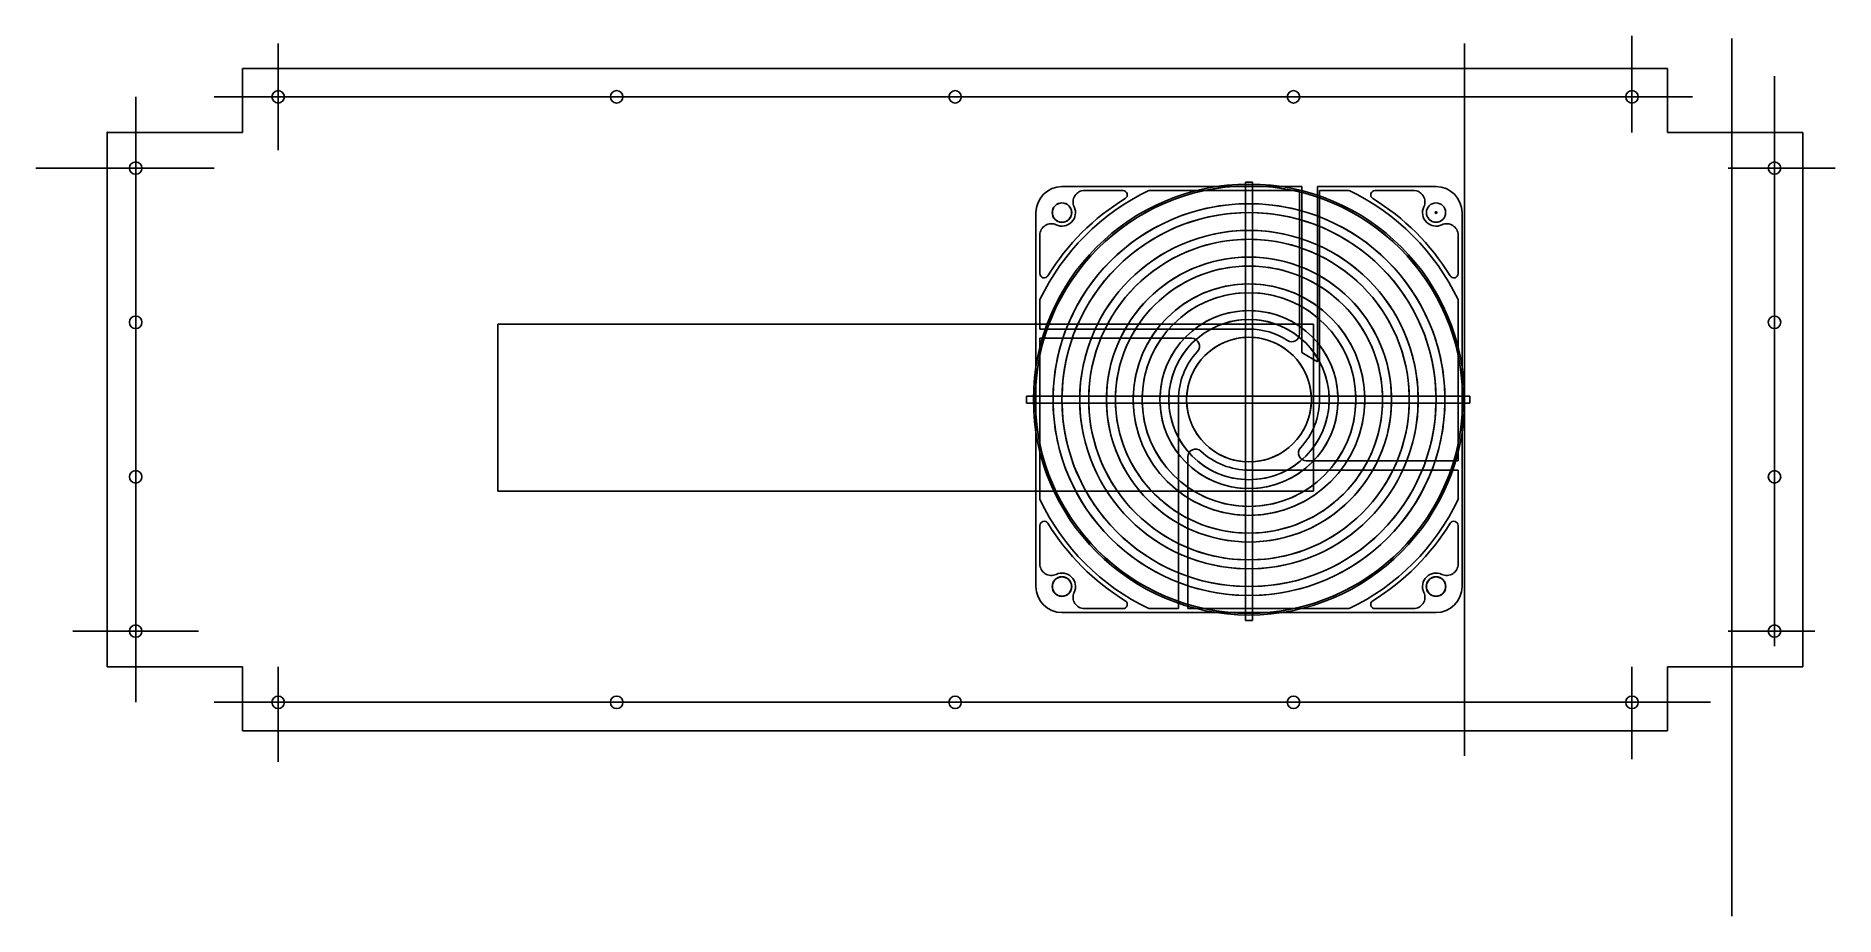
# Model space of a CAD drawing. Header units: centimetres. Extents: x -2 to 48.5, y -22 to 2.7.
import ezdxf

# ---------------------------------------------------------------- set-up
doc = ezdxf.new("R2010")
doc.units = ezdxf.units.CM
doc.header["$MEASUREMENT"] = 0
for name, color, linetype in [('Elektrokasten boden v5_Sketch1', 7, 'Continuous'), ('Elektrokasten boden v5_Sketch2', 7, 'Continuous'), ('Elektrokasten boden v5_Sketch3', 7, 'Continuous'), ('Elektrokasten boden v5_Sketch4', 7, 'Continuous'), ('Elektrokasten boden v5_Sketch5', 7, 'Continuous'), ('Elektrokasten boden v5_Sketch6', 7, 'Continuous'), ('Elektrokasten boden v5_Sketch7', 7, 'Continuous'), ('Elektrokasten boden v5_Sketch8', 7, 'Continuous')]:
    doc.layers.add(name, color=color, linetype=linetype)

msp = doc.modelspace()

# ---------------------------------------------------------------- linework, layer by layer
at = {"layer": 'Elektrokasten boden v5_Sketch1'}
for p, q in [((3.8, 1.8), (43.8, 1.8)), ((3.8, 0), (3.8, 1.8)), ((43.8, 0), (43.8, 1.8)), ((0, 0), (0, -15)), ((0, 0), (3.8, 0)), ((47.6, 0), (43.8, 0)), ((47.6, 0), (47.6, -15)), ((0, -15), (3.8, -15)), ((3.8, -15), (3.8, -16.8)), ((43.8, -15), (43.8, -16.8)), ((47.6, -15), (43.8, -15)), ((43.8, -16.8), (3.8, -16.8))]:
    msp.add_line(p, q, dxfattribs=at)
msp.add_point((0, 0), dxfattribs=at)
at = {"layer": 'Elektrokasten boden v5_Sketch2'}
for p, q in [((3.8, 1.8, 0.3), (3.8, 0, 0.3)), ((43.8, 1.8, 0.3), (3.8, 1.8, 0.3)), ((43.8, 0, 0.3), (43.8, 1.8, 0.3)), ((3.8, 0, 0.3), (0, 0, 0.3)), ((0, 0, 0.3), (0, -15, 0.3)), ((47.6, -15, 0.3), (47.6, 0, 0.3)), ((47.6, 0, 0.3), (43.8, 0, 0.3)), ((33.865, -5.387, 0.3), (10.967, -5.387, 0.3)), ((10.967, -5.387, 0.3), (10.967, -10.075, 0.3)), ((33.865, -10.075, 0.3), (33.865, -5.387, 0.3)), ((10.967, -10.075, 0.3), (33.865, -10.075, 0.3)), ((0, -15, 0.3), (3.8, -15, 0.3)), ((3.8, -15, 0.3), (3.8, -16.8, 0.3)), ((43.8, -16.8, 0.3), (43.8, -15, 0.3)), ((43.8, -15, 0.3), (47.6, -15, 0.3)), ((3.8, -16.8, 0.3), (43.8, -16.8, 0.3))]:
    msp.add_line(p, q, dxfattribs=at)
msp.add_point((0, 0, 0.3), dxfattribs=at)
at = {"layer": 'Elektrokasten boden v5_Sketch3'}
for p, q in [((45.6, 2.636, 0.3), (45.6, -22, 0.3)), ((38.1, 2.5, 0.3), (38.1, -17.5, 0.3)), ((3.8, 1.8, 0.3), (3.8, 0, 0.3)), ((43.8, 1.8, 0.3), (3.8, 1.8, 0.3)), ((43.8, 0, 0.3), (43.8, 1.8, 0.3)), ((0, 0, 0.3), (0, -15, 0.3)), ((3.8, 0, 0.3), (0, 0, 0.3)), ((47.6, -15, 0.3), (47.6, 0, 0.3)), ((47.6, 0, 0.3), (43.8, 0, 0.3)), ((0, -15, 0.3), (3.8, -15, 0.3)), ((3.8, -15, 0.3), (3.8, -16.8, 0.3)), ((43.8, -16.8, 0.3), (43.8, -15, 0.3)), ((43.8, -15, 0.3), (47.6, -15, 0.3)), ((3.8, -16.8, 0.3), (43.8, -16.8, 0.3))]:
    msp.add_line(p, q, dxfattribs=at)
msp.add_point((0, 0, 0.3), dxfattribs=at)
at = {"layer": 'Elektrokasten boden v5_Sketch4'}
for p, q in [((26.8, -1.52, 0.3), (33.53, -1.52, 0.3)), ((28.514, -1.63, 0.3), (27.432, -1.63, 0.3)), ((33.47, -1.63, 0.3), (29.241, -1.63, 0.3)), ((33.47, -5.656, 0.3), (33.47, -1.63, 0.3)), ((33.53, -1.52, 0.3), (33.53, -6.178, 0.3)), ((33.97, -1.52, 0.3), (37.3, -1.52, 0.3)), ((33.97, -6.439, 0.3), (33.97, -1.52, 0.3)), ((34.03, -1.63, 0.3), (34.03, -7.5, 0.3)), ((34.859, -1.63, 0.3), (34.03, -1.63, 0.3)), ((36.668, -1.63, 0.3), (35.586, -1.63, 0.3)), ((26.07, -12.75, 0.3), (26.07, -2.25, 0.3)), ((38.03, -2.25, 0.3), (38.03, -12.75, 0.3)), ((26.18, -2.882, 0.3), (26.18, -3.964, 0.3)), ((37.92, -3.964, 0.3), (37.92, -2.882, 0.3)), ((26.18, -4.691, 0.3), (26.18, -5.52, 0.3)), ((37.92, -9.22, 0.3), (37.92, -4.691, 0.3)), ((26.18, -5.52, 0.3), (32.05, -5.52, 0.3)), ((30.441, -5.78, 0.3), (26.18, -5.78, 0.3)), ((26.18, -5.78, 0.3), (26.18, -10.309, 0.3)), ((33.53, -6.178, 0.3), (33.97, -6.439, 0.3)), ((30.07, -13.37, 0.3), (30.07, -7.5, 0.3)), ((30.33, -9.109, 0.3), (30.33, -13.37, 0.3)), ((37.92, -9.48, 0.3), (32.05, -9.48, 0.3)), ((33.659, -9.22, 0.3), (37.92, -9.22, 0.3)), ((37.92, -10.309, 0.3), (37.92, -9.48, 0.3)), ((26.18, -11.036, 0.3), (26.18, -12.118, 0.3)), ((37.92, -12.118, 0.3), (37.92, -11.036, 0.3)), ((37.3, -13.48, 0.3), (26.8, -13.48, 0.3)), ((27.432, -13.37, 0.3), (28.514, -13.37, 0.3)), ((29.241, -13.37, 0.3), (30.07, -13.37, 0.3)), ((30.33, -13.37, 0.3), (34.859, -13.37, 0.3)), ((35.586, -13.37, 0.3), (36.668, -13.37, 0.3))]:
    msp.add_line(p, q, dxfattribs=at)
at = {"layer": 'Elektrokasten boden v5_Sketch4', "extrusion": (0, 0, -1)}
for centre, radius in [((-32.05, -7.5, -0.3), 6.05), ((-26.8, -2.25, -0.3), 0.275), ((-26.8, -2.25, -0.3), 0.27), ((-26.8, -2.25, -0.3), 0.27), ((-37.3, -2.25, -0.3), 0.27), ((-37.3, -2.25, -0.3), 0.27), ((-37.3, -2.25, -0.3), 0.025), ((-26.8, -12.75, -0.3), 0.275), ((-26.8, -12.75, -0.3), 0.27), ((-26.8, -12.75, -0.3), 0.27), ((-37.3, -12.75, -0.3), 0.275), ((-37.3, -12.75, -0.3), 0.27), ((-37.3, -12.75, -0.3), 0.27)]:
    msp.add_circle(centre, radius, dxfattribs=at)
for centre, radius, start, end in [((-26.8, -2.25, -0.3), 0.73, 360, 90), ((-32.05, -7.5, -0.3), 6.507, 25.5689, 64.4311), ((-32.05, -7.5, -0.3), 6.63, 31.5863, 58.4137), ((-27.432, -1.95, -0.3), 0.32, 334.6231, 90), ((-28.514, -1.75, -0.3), 0.12, 90, 238.4137), ((-32.05, -7.5, -0.3), 6.507, 115.5689, 154.4311), ((-35.586, -1.75, -0.3), 0.12, 301.5863, 90), ((-32.05, -7.5, -0.3), 6.63, 121.5863, 148.4137), ((-36.668, -1.95, -0.3), 0.32, 90, 205.3769), ((-37.3, -2.25, -0.3), 0.73, 90, 180), ((-26.8, -2.25, -0.3), 0.38, 154.6231, 295.3769), ((-37.3, -2.25, -0.3), 0.38, 244.6231, 25.3769), ((-26.5, -2.882, -0.3), 0.32, 0, 115.3769), ((-37.6, -2.882, -0.3), 0.32, 64.6231, 180), ((-26.3, -3.964, -0.3), 0.12, 211.5863, 0), ((-37.8, -3.964, -0.3), 0.12, 180, 328.4137), ((-32.05, -7.5, -0.3), 1.98, 90, 123.0557), ((-30.441, -6, -0.3), 0.22, 90, 222.9859), ((-33.25, -5.656, -0.3), 0.22, 180, 303.0557), ((-32.05, -7.5, -0.3), 1.98, 360, 42.9859), ((-32.05, -7.5, -0.3), 1.98, 180, 222.9859), ((-30.55, -9.109, -0.3), 0.22, 360, 132.9859), ((-32.05, -7.5, -0.3), 1.98, 270, 312.9859), ((-33.659, -9, -0.3), 0.22, 270, 42.9859), ((-32.05, -7.5, -0.3), 6.507, 295.5689, 334.4311), ((-32.05, -7.5, -0.3), 6.507, 205.5689, 244.4311), ((-26.3, -11.036, -0.3), 0.12, 0, 148.4137), ((-32.05, -7.5, -0.3), 6.63, 301.5863, 328.4137), ((-32.05, -7.5, -0.3), 6.63, 211.5863, 238.4137), ((-37.8, -11.036, -0.3), 0.12, 31.5863, 180), ((-26.5, -12.118, -0.3), 0.32, 244.6231, 0), ((-37.6, -12.118, -0.3), 0.32, 180, 295.3769), ((-26.8, -12.75, -0.3), 0.38, 64.6231, 205.3769), ((-37.3, -12.75, -0.3), 0.38, 334.6231, 115.3769), ((-26.8, -12.75, -0.3), 0.73, 270, 0), ((-27.432, -13.05, -0.3), 0.32, 270, 25.3769), ((-36.668, -13.05, -0.3), 0.32, 154.6231, 270), ((-37.3, -12.75, -0.3), 0.73, 180, 270), ((-28.514, -13.25, -0.3), 0.12, 121.5863, 270), ((-35.586, -13.25, -0.3), 0.12, 270, 58.4137)]:
    msp.add_arc(centre, radius, start, end, dxfattribs=at)
at = {"layer": 'Elektrokasten boden v5_Sketch4'}
msp.add_point((0, 0, 0.3), dxfattribs=at)
at = {"layer": 'Elektrokasten boden v5_Sketch5'}
for p, q in [((3.8, 1.8, 0.3), (3.8, 0, 0.3)), ((43.8, 1.8, 0.3), (3.8, 1.8, 0.3)), ((43.8, 0, 0.3), (43.8, 1.8, 0.3)), ((0, 0, 0.3), (0, -15, 0.3)), ((3.8, 0, 0.3), (0, 0, 0.3)), ((47.6, -15, 0.3), (47.6, 0, 0.3)), ((47.6, 0, 0.3), (43.8, 0, 0.3)), ((0, -15, 0.3), (3.8, -15, 0.3)), ((3.8, -15, 0.3), (3.8, -16.8, 0.3)), ((43.8, -15, 0.3), (47.6, -15, 0.3)), ((43.8, -16.8, 0.3), (43.8, -15, 0.3)), ((3.8, -16.8, 0.3), (43.8, -16.8, 0.3))]:
    msp.add_line(p, q, dxfattribs=at)
for centre, radius in [((32.05, -7.5, 0.3), 6.05), ((32.05, -7.5, 0.3), 6), ((26.8, -2.25, 0.3), 0.275), ((32.05, -7.5, 0.3), 5.5), ((37.3, -2.25, 0.3), 0.27), ((32.05, -7.5, 0.3), 5.25), ((32.05, -7.5, 0.3), 4.75), ((32.05, -7.5, 0.3), 4.5), ((32.05, -7.5, 0.3), 4), ((32.05, -7.5, 0.3), 3.75), ((32.05, -7.5, 0.3), 3.25), ((32.05, -7.5, 0.3), 3), ((32.05, -7.5, 0.3), 2.5), ((32.05, -7.5, 0.3), 2.25), ((26.8, -12.75, 0.3), 0.275), ((37.3, -12.75, 0.3), 0.275)]:
    msp.add_circle(centre, radius, dxfattribs=at)
msp.add_point((0, 0, 0.3), dxfattribs=at)
at = {"layer": 'Elektrokasten boden v5_Sketch6'}
for radius in [2.5, 2.25, 1.75]:
    msp.add_circle((32.05, -7.5, 0.3), radius, dxfattribs=at)
msp.add_point((0, 0, 0.3), dxfattribs=at)
at = {"layer": 'Elektrokasten boden v5_Sketch7'}
for p, q in [((43.8, 1.8, 0.3), (3.8, 1.8, 0.3)), ((3.8, 1.8, 0.3), (3.8, 0, 0.3)), ((43.8, 0, 0.3), (43.8, 1.8, 0.3)), ((0, 0, 0.3), (0, -15, 0.3)), ((3.8, 0, 0.3), (0, 0, 0.3)), ((47.6, -15, 0.3), (47.6, 0, 0.3)), ((47.6, 0, 0.3), (43.8, 0, 0.3)), ((32.05, -1.4, 0.3), (31.95, -1.4, 0.3)), ((31.95, -13.7, 0.3), (31.95, -1.4, 0.3)), ((32.05, -1.4, 0.3), (32.15, -1.4, 0.3)), ((32.15, -1.4, 0.3), (32.15, -13.7, 0.3)), ((25.807, -7.5, 0.3), (25.807, -7.4, 0.3)), ((38.25, -7.4, 0.3), (25.807, -7.4, 0.3)), ((25.807, -7.5, 0.3), (25.807, -7.6, 0.3)), ((38.25, -7.5, 0.3), (38.25, -7.4, 0.3)), ((38.25, -7.6, 0.3), (38.25, -7.5, 0.3)), ((25.807, -7.6, 0.3), (38.25, -7.6, 0.3)), ((32.05, -13.7, 0.3), (31.95, -13.7, 0.3)), ((32.15, -13.7, 0.3), (32.05, -13.7, 0.3)), ((0, -15, 0.3), (3.8, -15, 0.3)), ((3.8, -15, 0.3), (3.8, -16.8, 0.3)), ((43.8, -16.8, 0.3), (43.8, -15, 0.3)), ((43.8, -15, 0.3), (47.6, -15, 0.3)), ((3.8, -16.8, 0.3), (43.8, -16.8, 0.3))]:
    msp.add_line(p, q, dxfattribs=at)
for centre, radius in [((32.05, -7.5, 0.3), 6), ((26.8, -2.25, 0.3), 0.275), ((37.3, -2.25, 0.3), 0.27), ((26.8, -12.75, 0.3), 0.275), ((37.3, -12.75, 0.3), 0.275)]:
    msp.add_circle(centre, radius, dxfattribs=at)
msp.add_point((0, 0, 0.3), dxfattribs=at)
at = {"layer": 'Elektrokasten boden v5_Sketch8'}
for p, q in [((42.8, 0, 0.3), (42.8, 2.709, 0.3)), ((4.8, 2.5, 0.3), (4.8, -0.5, 0.3)), ((43.8, 1.8, 0.3), (3.8, 1.8, 0.3)), ((3.8, 1.8, 0.3), (3.8, 0, 0.3)), ((43.8, 0, 0.3), (43.8, 1.8, 0.3)), ((46.8, 1.58, 0.3), (46.8, -14.42, 0.3)), ((0.8, 1, 0.3), (0.8, -16, 0.3)), ((3, 1, 0.3), (44.5, 1, 0.3)), ((0, 0, 0.3), (0, -15, 0.3)), ((3.8, 0, 0.3), (0, 0, 0.3)), ((47.6, -15, 0.3), (47.6, 0, 0.3)), ((47.6, 0, 0.3), (43.8, 0, 0.3)), ((-2, -1, 0.3), (3, -1, 0.3)), ((45.5, -1, 0.3), (45.826, -1, 0.3)), ((45.826, -1, 0.3), (48.5, -1, 0.3)), ((31.95, -1.501, 0.3), (31.95, -2.001, 0.3)), ((32.15, -2.001, 0.3), (32.15, -1.501, 0.3)), ((31.95, -2.251, 0.3), (31.95, -2.751, 0.3)), ((32.15, -2.751, 0.3), (32.15, -2.251, 0.3)), ((31.95, -3.001, 0.3), (31.95, -3.501, 0.3)), ((32.15, -3.501, 0.3), (32.15, -3.001, 0.3)), ((31.95, -3.751, 0.3), (31.95, -4.252, 0.3)), ((32.15, -4.252, 0.3), (32.15, -3.751, 0.3)), ((31.95, -4.502, 0.3), (31.95, -5.002, 0.3)), ((32.15, -5.002, 0.3), (32.15, -4.502, 0.3)), ((31.95, -5.252, 0.3), (31.95, -5.753, 0.3)), ((32.15, -5.753, 0.3), (32.15, -5.252, 0.3)), ((26.551, -7.4, 0.3), (26.051, -7.4, 0.3)), ((27.301, -7.4, 0.3), (26.801, -7.4, 0.3)), ((28.051, -7.4, 0.3), (27.551, -7.4, 0.3)), ((28.802, -7.4, 0.3), (28.301, -7.4, 0.3)), ((29.552, -7.4, 0.3), (29.052, -7.4, 0.3)), ((30.303, -7.4, 0.3), (29.802, -7.4, 0.3)), ((34.298, -7.4, 0.3), (33.797, -7.4, 0.3)), ((35.048, -7.4, 0.3), (34.548, -7.4, 0.3)), ((35.799, -7.4, 0.3), (35.298, -7.4, 0.3)), ((36.549, -7.4, 0.3), (36.049, -7.4, 0.3)), ((37.299, -7.4, 0.3), (36.799, -7.4, 0.3)), ((38.049, -7.4, 0.3), (37.549, -7.4, 0.3)), ((26.051, -7.6, 0.3), (26.551, -7.6, 0.3)), ((26.801, -7.6, 0.3), (27.301, -7.6, 0.3)), ((27.551, -7.6, 0.3), (28.051, -7.6, 0.3)), ((28.301, -7.6, 0.3), (28.802, -7.6, 0.3)), ((29.052, -7.6, 0.3), (29.552, -7.6, 0.3)), ((29.802, -7.6, 0.3), (30.303, -7.6, 0.3)), ((33.797, -7.6, 0.3), (34.298, -7.6, 0.3)), ((34.548, -7.6, 0.3), (35.048, -7.6, 0.3)), ((35.298, -7.6, 0.3), (35.799, -7.6, 0.3)), ((36.049, -7.6, 0.3), (36.549, -7.6, 0.3)), ((36.799, -7.6, 0.3), (37.299, -7.6, 0.3)), ((37.549, -7.6, 0.3), (38.049, -7.6, 0.3)), ((31.95, -9.247, 0.3), (31.95, -9.748, 0.3)), ((32.15, -9.748, 0.3), (32.15, -9.247, 0.3)), ((31.95, -9.998, 0.3), (31.95, -10.498, 0.3)), ((32.15, -10.498, 0.3), (32.15, -9.998, 0.3)), ((31.95, -10.748, 0.3), (31.95, -11.249, 0.3)), ((32.15, -11.249, 0.3), (32.15, -10.748, 0.3)), ((31.95, -11.499, 0.3), (31.95, -11.999, 0.3)), ((32.15, -11.999, 0.3), (32.15, -11.499, 0.3)), ((31.95, -12.249, 0.3), (31.95, -12.749, 0.3)), ((32.15, -12.749, 0.3), (32.15, -12.249, 0.3)), ((31.95, -12.999, 0.3), (31.95, -13.499, 0.3)), ((32.15, -13.499, 0.3), (32.15, -12.999, 0.3)), ((-0.965, -14, 0.3), (2.565, -14, 0.3)), ((45.5, -14, 0.3), (45.662, -14, 0.3)), ((45.662, -14, 0.3), (47.938, -14, 0.3)), ((0, -15, 0.3), (3.8, -15, 0.3)), ((3.8, -15, 0.3), (3.8, -16.8, 0.3)), ((4.8, -15, 0.3), (4.8, -17.668, 0.3)), ((42.8, -15, 0.3), (42.8, -17.6, 0.3)), ((43.8, -15, 0.3), (47.6, -15, 0.3)), ((43.8, -16.8, 0.3), (43.8, -15, 0.3)), ((3, -16, 0.3), (45, -16, 0.3)), ((3.8, -16.8, 0.3), (43.8, -16.8, 0.3))]:
    msp.add_line(p, q, dxfattribs=at)
for centre, radius in [((4.8, 1, 0.3), 0.175), ((14.3, 1, 0.3), 0.175), ((23.8, 1, 0.3), 0.175), ((33.3, 1, 0.3), 0.175), ((42.8, 1, 0.3), 0.175), ((0.8, -1, 0.3), 0.175), ((46.8, -1, 0.3), 0.175), ((26.8, -2.25, 0.3), 0.275), ((37.3, -2.25, 0.3), 0.27), ((0.8, -5.33, 0.3), 0.175), ((46.8, -5.33, 0.3), 0.175), ((0.8, -9.67, 0.3), 0.175), ((46.8, -9.67, 0.3), 0.175), ((26.8, -12.75, 0.3), 0.275), ((37.3, -12.75, 0.3), 0.275), ((0.8, -14, 0.3), 0.175), ((46.8, -14, 0.3), 0.175), ((4.8, -16, 0.3), 0.175), ((14.3, -16, 0.3), 0.175), ((23.8, -16, 0.3), 0.175), ((33.3, -16, 0.3), 0.175), ((42.8, -16, 0.3), 0.175)]:
    msp.add_circle(centre, radius, dxfattribs=at)
for radius, start, end in [(6, 90.955, 179.045), (6, 0.955, 89.045), (5.5, 91.0418, 178.9582), (5.5, 1.0418, 88.9582), (5.25, 91.0914, 178.9086), (5.25, 1.0914, 88.9086), (4.75, 91.2063, 178.7937), (4.5, 91.2733, 178.7267), (4.75, 1.2063, 88.7937), (4.5, 1.2733, 88.7266), (4, 91.4325, 178.5675), (4, 1.4325, 88.5674), (3.75, 91.5281, 178.4719), (3.75, 1.5281, 88.4719), (3.25, 91.7632, 178.2368), (3, 91.9102, 178.0898), (3.25, 1.7632, 88.2368), (3, 1.9102, 88.0898), (2.5, 92.2924, 177.7076), (2.5, 2.2924, 87.7075), (2.25, 92.5473, 177.4527), (2.25, 2.5473, 87.4527), (1.75, 93.2758, 176.7242), (1.75, 3.2758, 86.7242), (6, 180.955, 269.045), (5.5, 181.0418, 268.9582), (5.25, 181.0914, 268.9086), (4.75, 181.2063, 268.7937), (4.5, 181.2733, 268.7267), (4, 181.4325, 268.5675), (3.75, 181.5281, 268.4719), (3.25, 181.7632, 268.2368), (3, 181.9102, 268.0898), (2.5, 182.2924, 267.7076), (2.25, 182.5473, 267.4527), (1.75, 183.2758, 266.7242), (3.25, 271.7632, 358.2368), (5.5, 271.0418, 358.9582), (6, 270.955, 359.045), (3.75, 271.5281, 358.4719), (4.75, 271.2063, 358.7937), (3, 271.9102, 358.0898), (2.25, 272.5473, 357.4527), (4, 271.4326, 358.5675), (4.5, 271.2734, 358.7267), (2.5, 272.2925, 357.7076), (5.25, 271.0914, 358.9086), (1.75, 273.2758, 356.7242)]:
    msp.add_arc((32.05, -7.5, 0.3), radius, start, end, dxfattribs=at)
msp.add_point((0, 0, 0.3), dxfattribs=at)

doc.saveas('drawing.dxf')
